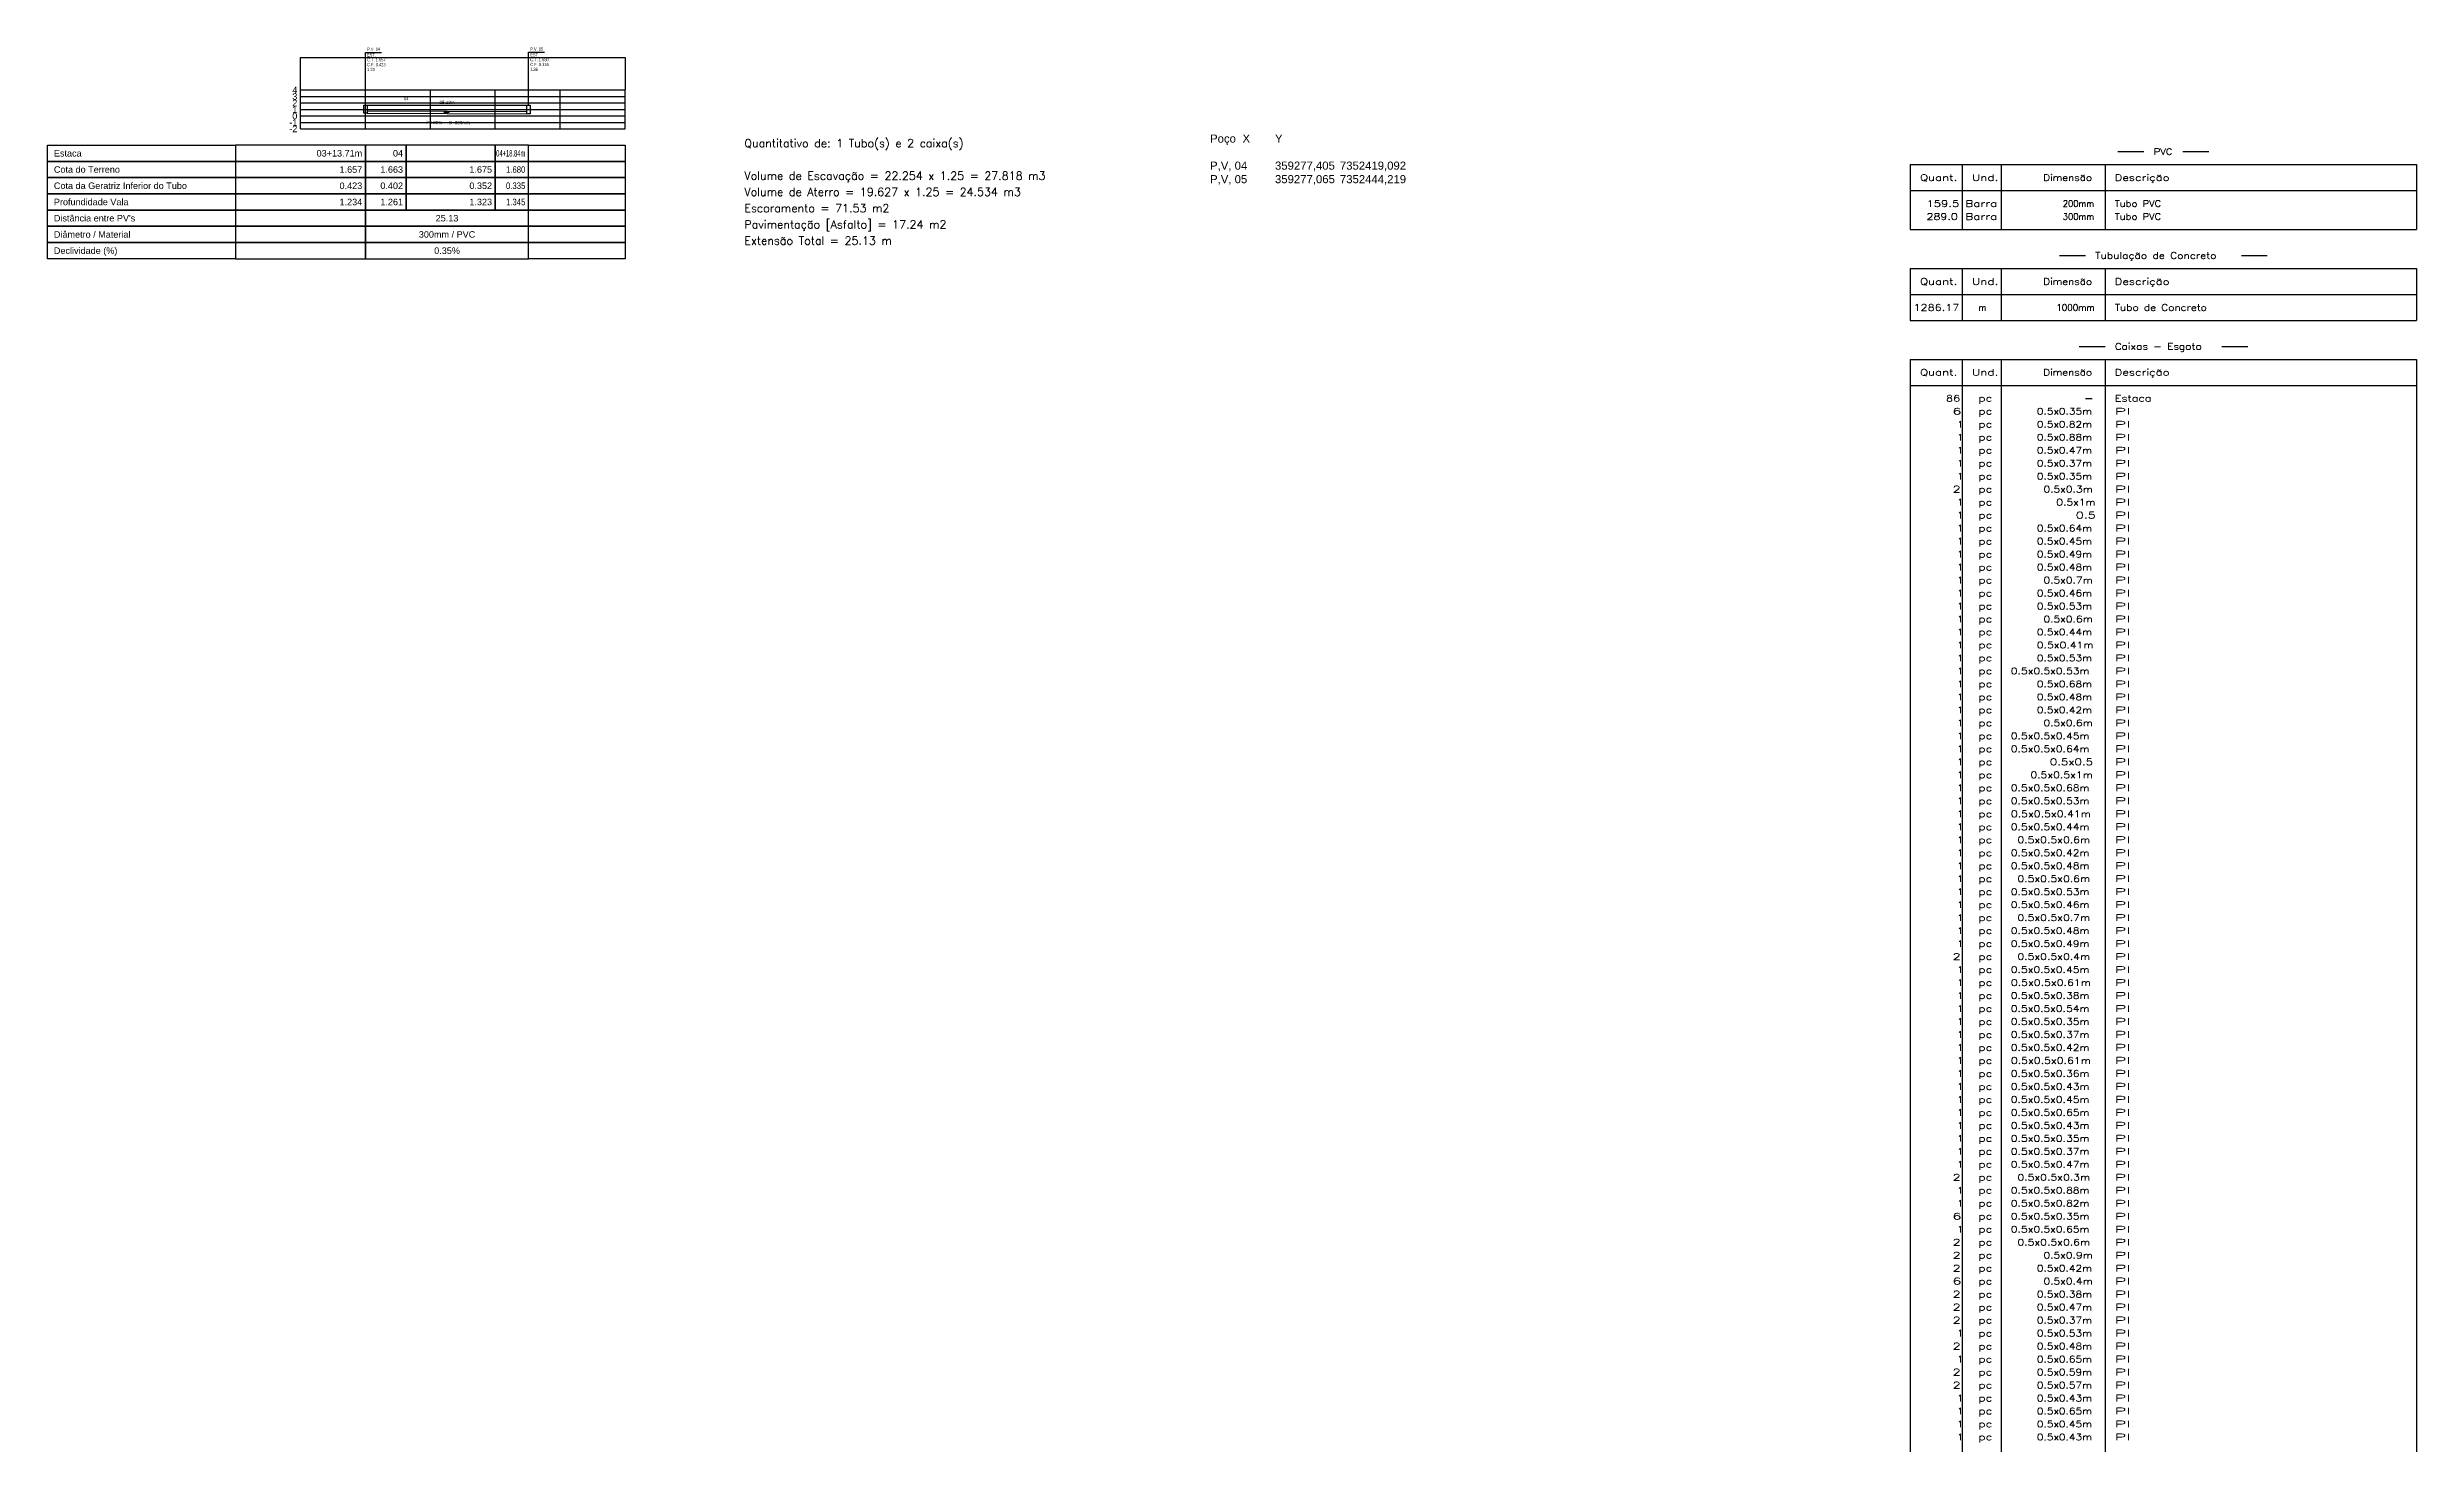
# Model space of a CAD drawing. Extents: x -160 to 364724, y -100 to 7353297.
# Drawn here: x 360094.5 to 360459.5, y 7344660.3 to 7344875.6 of the extents above; entities that cross this region are included whole.
import ezdxf
from ezdxf.enums import TextEntityAlignment as Align

# ---------------------------------------------------------------- set-up
doc = ezdxf.new("R2010")
doc.units = 0
doc.header["$LTSCALE"] = 5
for name, color, linetype in [('LISTAGEM_LINHA', 7, 'Continuous'), ('LISTAGEM_TEXTO', 7, 'Continuous'), ('PS_IND_COMPRIMENTO', 7, 'Continuous'), ('PS_IND_DIAMETRO', 7, 'Continuous'), ('PS_IND_FLUXO', 3, 'Continuous'), ('PS_IND_INCLINACAO', 7, 'Continuous'), ('PS_PERFIL_CAIXAS', 7, 'Continuous'), ('PS_PERFIL_COTA_LIN', 7, 'Continuous'), ('PS_PERFIL_COTA_TXT', 5, 'Continuous'), ('PS_PERFIL_GRADE', 8, 'Continuous'), ('PS_PERFIL_TERRENO', 3, 'Continuous'), ('PS_PERFIL_TUBO', 7, 'Continuous'), ('PS_PONTOS_IDENTIFICACAO_LIN', 7, 'Continuous'), ('PS_PONTOS_IDENTIFICACAO_TXT', 7, 'Continuous')]:
    doc.layers.add(name, color=color, linetype=linetype)
doc.styles.add('ROMANS', font='ROMANS.shx', dxfattribs={"height": 2})
doc.styles.get("Standard").update_dxf_attribs({"font": 'arial.ttf'})

# ---------------------------------------------------------------- blocks, each defined once
blk = doc.blocks.new('*U764')
at = {"layer": 'PS_PERFIL_GRADE', "linetype": 'Continuous'}
for p, q in [((0, 0), (0, 6)), ((0, 6), (50, 6)), ((0, 5), (50, 5)), ((0, 4), (50, 4)), ((10, 0), (10, 6)), ((20, 0), (20, 6)), ((30, 0), (30, 6)), ((40, 0), (40, 6)), ((50, 0), (50, 6)), ((0, 3), (50, 3)), ((0, 2), (50, 2)), ((0, 1), (50, 1)), ((0, 0), (50, 0))]:
    blk.add_line(p, q, dxfattribs=at)
blk.add_lwpolyline([(0, 6), (0, 11), (50, 11), (50, 6)], dxfattribs=at)
at = {"layer": 'PS_PERFIL_GRADE'}
for s, p in [('4', (-0.5, 6)), ('3', (-0.5, 5)), ('2', (-0.5, 4)), ('-1', (-0.5, 1)), ('-2', (-0.5, 0)), ('0', (-0.5, 2)), ('1', (-0.5, 3))]:
    blk.add_text(s, height=1, dxfattribs=at).set_placement(p, align=Align.MIDDLE_RIGHT)

msp = doc.modelspace()

# ---------------------------------------------------------------- linework, layer by layer
at = {"layer": 'LISTAGEM_LINHA'}
for p, q in [((360413.509, 7344859.489), (360417.509, 7344859.489)), ((360423.509, 7344859.489), (360427.509, 7344859.489)), ((360381.509, 7344857.489), (360459.509, 7344857.489)), ((360381.509, 7344857.489), (360381.509, 7344847.49)), ((360389.509, 7344857.489), (360389.509, 7344847.49)), ((360395.509, 7344857.489), (360395.509, 7344847.49)), ((360411.509, 7344857.489), (360411.509, 7344847.49)), ((360459.509, 7344857.489), (360459.509, 7344847.49)), ((360381.509, 7344853.489), (360459.509, 7344853.489)), ((360381.509, 7344847.489), (360459.509, 7344847.489)), ((360404.509, 7344843.489), (360408.509, 7344843.489)), ((360432.509, 7344843.489), (360436.509, 7344843.489)), ((360381.509, 7344841.489), (360459.509, 7344841.489)), ((360381.509, 7344841.489), (360381.509, 7344833.49)), ((360389.509, 7344841.489), (360389.509, 7344833.49)), ((360395.509, 7344841.489), (360395.509, 7344833.49)), ((360411.509, 7344841.489), (360411.509, 7344833.49)), ((360459.509, 7344841.489), (360459.509, 7344833.49)), ((360381.509, 7344837.489), (360459.509, 7344837.489)), ((360381.509, 7344833.489), (360459.509, 7344833.489)), ((360407.509, 7344829.489), (360411.509, 7344829.489)), ((360429.509, 7344829.489), (360433.509, 7344829.489)), ((360381.509, 7344827.489), (360459.509, 7344827.489)), ((360381.509, 7344827.489), (360381.509, 7344509.49)), ((360389.509, 7344827.489), (360389.509, 7344509.49)), ((360395.509, 7344827.489), (360395.509, 7344509.49)), ((360411.509, 7344827.489), (360411.509, 7344509.49)), ((360459.509, 7344827.489), (360459.509, 7344509.49)), ((360381.509, 7344823.489), (360459.509, 7344823.489)), ((360408.509, 7344821.489), (360409.509, 7344821.489))]:
    msp.add_line(p, q, dxfattribs=at)
at = {"layer": 'PS_IND_FLUXO'}
msp.add_lwpolyline([(360155.609, 7344865.52, 0.5, 0, 0), (360156.609, 7344865.517, 0, 0, 0)], format="xyseb", dxfattribs=at)
at = {"layer": 'PS_PERFIL_CAIXAS', "linetype": 'Continuous'}
for points in [[(360143.295, 7344866.646), (360143.795, 7344866.646), (360143.795, 7344865.413), (360143.295, 7344865.413)], [(360168.424, 7344866.669), (360168.924, 7344866.669), (360168.924, 7344865.305), (360168.424, 7344865.305)]]:
    msp.add_lwpolyline(points, close=True, dxfattribs=at)
at = {"layer": 'PS_PERFIL_COTA_LIN', "linetype": 'Continuous'}
for points in [[(360123.545, 7344860.489), (360123.545, 7344857.989), (360094.545, 7344857.989), (360094.545, 7344860.489)], [(360123.545, 7344857.989), (360123.545, 7344855.489), (360094.545, 7344855.489), (360094.545, 7344857.989)], [(360123.545, 7344860.489), (360123.545, 7344857.989), (360143.545, 7344857.989), (360143.545, 7344860.489)], [(360123.545, 7344857.989), (360123.545, 7344855.489), (360143.545, 7344855.489), (360143.545, 7344857.989)], [(360143.545, 7344860.489), (360143.545, 7344857.989), (360149.831, 7344857.989), (360149.831, 7344860.489)], [(360143.545, 7344857.989), (360143.545, 7344855.489), (360149.831, 7344855.489), (360149.831, 7344857.989)], [(360149.831, 7344860.489), (360149.831, 7344857.989), (360163.545, 7344857.989), (360163.545, 7344860.489)], [(360149.831, 7344857.989), (360149.831, 7344855.489), (360163.545, 7344855.489), (360163.545, 7344857.989)], [(360163.545, 7344860.489), (360163.545, 7344857.989), (360168.674, 7344857.989), (360168.674, 7344860.489)], [(360163.545, 7344857.989), (360163.545, 7344855.489), (360168.674, 7344855.489), (360168.674, 7344857.989)], [(360183.545, 7344860.489), (360183.545, 7344857.989), (360168.674, 7344857.989), (360168.674, 7344860.489)], [(360183.545, 7344857.989), (360183.545, 7344855.489), (360168.674, 7344855.489), (360168.674, 7344857.989)], [(360123.545, 7344855.489), (360123.545, 7344852.989), (360094.545, 7344852.989), (360094.545, 7344855.489)], [(360123.545, 7344855.489), (360123.545, 7344852.989), (360143.545, 7344852.989), (360143.545, 7344855.489)], [(360143.545, 7344855.489), (360143.545, 7344852.989), (360149.831, 7344852.989), (360149.831, 7344855.489)], [(360149.831, 7344855.489), (360149.831, 7344852.989), (360163.545, 7344852.989), (360163.545, 7344855.489)], [(360163.545, 7344855.489), (360163.545, 7344852.989), (360168.674, 7344852.989), (360168.674, 7344855.489)], [(360183.545, 7344855.489), (360183.545, 7344852.989), (360168.674, 7344852.989), (360168.674, 7344855.489)], [(360123.545, 7344852.989), (360123.545, 7344850.489), (360094.545, 7344850.489), (360094.545, 7344852.989)], [(360123.545, 7344852.989), (360123.545, 7344850.489), (360143.545, 7344850.489), (360143.545, 7344852.989)], [(360143.545, 7344852.989), (360143.545, 7344850.489), (360149.831, 7344850.489), (360149.831, 7344852.989)], [(360149.831, 7344852.989), (360149.831, 7344850.489), (360163.545, 7344850.489), (360163.545, 7344852.989)], [(360163.545, 7344852.989), (360163.545, 7344850.489), (360168.674, 7344850.489), (360168.674, 7344852.989)], [(360183.545, 7344852.989), (360183.545, 7344850.489), (360168.674, 7344850.489), (360168.674, 7344852.989)], [(360123.545, 7344850.489), (360123.545, 7344847.989), (360094.545, 7344847.989), (360094.545, 7344850.489)], [(360123.545, 7344847.989), (360123.545, 7344845.489), (360094.545, 7344845.489), (360094.545, 7344847.989)], [(360123.545, 7344850.489), (360123.545, 7344847.989), (360143.545, 7344847.989), (360143.545, 7344850.489)], [(360123.545, 7344847.989), (360123.545, 7344845.489), (360143.545, 7344845.489), (360143.545, 7344847.989)], [(360143.545, 7344850.489), (360143.545, 7344847.989), (360168.674, 7344847.989), (360168.674, 7344850.489)], [(360143.545, 7344847.989), (360143.545, 7344845.489), (360168.674, 7344845.489), (360168.674, 7344847.989)], [(360183.545, 7344850.489), (360183.545, 7344847.989), (360168.674, 7344847.989), (360168.674, 7344850.489)], [(360183.545, 7344847.989), (360183.545, 7344845.489), (360168.674, 7344845.489), (360168.674, 7344847.989)], [(360123.545, 7344845.489), (360123.545, 7344842.989), (360094.545, 7344842.989), (360094.545, 7344845.489)], [(360123.545, 7344845.489), (360123.545, 7344842.989), (360143.545, 7344842.989), (360143.545, 7344845.489)], [(360143.545, 7344845.489), (360143.545, 7344842.989), (360168.674, 7344842.989), (360168.674, 7344845.489)], [(360183.545, 7344845.489), (360183.545, 7344842.989), (360168.674, 7344842.989), (360168.674, 7344845.489)]]:
    msp.add_lwpolyline(points, close=True, dxfattribs=at)
for points in [[(360143.545, 7344850.489), (360149.831, 7344850.489)], [(360143.545, 7344847.989), (360149.831, 7344847.989)], [(360143.545, 7344847.989), (360149.831, 7344847.989)], [(360149.831, 7344850.489), (360163.545, 7344850.489)], [(360149.831, 7344847.989), (360163.545, 7344847.989)], [(360149.831, 7344847.989), (360163.545, 7344847.989)], [(360163.545, 7344850.489), (360168.674, 7344850.489)], [(360163.545, 7344847.989), (360168.674, 7344847.989)], [(360163.545, 7344847.989), (360168.674, 7344847.989)], [(360143.545, 7344845.489), (360149.831, 7344845.489)], [(360143.545, 7344845.489), (360149.831, 7344845.489)], [(360149.831, 7344845.489), (360163.545, 7344845.489)], [(360149.831, 7344845.489), (360163.545, 7344845.489)], [(360163.545, 7344845.489), (360168.674, 7344845.489)], [(360163.545, 7344845.489), (360168.674, 7344845.489)], [(360143.545, 7344842.989), (360149.831, 7344842.989)], [(360149.831, 7344842.989), (360163.545, 7344842.989)], [(360163.545, 7344842.989), (360168.674, 7344842.989)]]:
    msp.add_lwpolyline(points, dxfattribs=at)
at = {"layer": 'PS_PERFIL_TERRENO', "linetype": 'Continuous'}
msp.add_lwpolyline([(360143.545, 7344866.646), (360143.545, 7344866.646), (360143.545, 7344866.646), (360149.831, 7344866.652), (360149.831, 7344866.652), (360168.674, 7344866.669), (360168.674, 7344866.669), (360168.674, 7344866.669)], dxfattribs=at)
at = {"layer": 'PS_PERFIL_TUBO', "linetype": 'Continuous'}
msp.add_lwpolyline([(360143.795, 7344865.413), (360168.424, 7344865.324), (360168.424, 7344865.624), (360143.795, 7344865.713)], close=True, dxfattribs=at)
at = {"layer": 'PS_PONTOS_IDENTIFICACAO_LIN', "linetype": 'Continuous'}
for points in [[(360143.545, 7344866.646), (360143.545, 7344874.771), (360145.995, 7344874.771)], [(360168.674, 7344866.669), (360168.674, 7344874.794), (360171.124, 7344874.794)]]:
    msp.add_lwpolyline(points, dxfattribs=at)

# ---------------------------------------------------------------- block references
at = {"layer": 'PS_PERFIL_GRADE'}
msp.add_blockref('*U764', (360133.545, 7344862.989), dxfattribs=at)

# ---------------------------------------------------------------- texts
at = {"layer": 'LISTAGEM_TEXTO', "color": 7, "style": 'ROMANS'}
for s, p in [('Quantitativo de: 1 Tubo(s) e 2 caixa(s)', (360201.911, 7344860.158)), ('Volume de Escavação = 22.254 x 1.25 = 27.818 m3', (360201.911, 7344855.158)), ('Volume de Aterro = 19.627 x 1.25 = 24.534 m3', (360201.911, 7344852.658)), ('Escoramento = 71.53 m2', (360201.911, 7344850.158)), ('Pavimentação [Asfalto] = 17.24 m2', (360201.911, 7344847.658)), ('Extensão Total = 25.13 m', (360201.911, 7344845.158))]:
    msp.add_text(s, height=1.25, dxfattribs=at).set_placement(p)
at = {"layer": 'LISTAGEM_TEXTO', "style": 'ROMANS'}
for s, width, p in [('PVC', 1.125, (360419.009, 7344858.989)), ('Quant.', 1.326316, (360383.009, 7344854.989)), ('Und.', 1.354839, (360391.009, 7344854.989)), ('Dimensão', 1.158621, (360402.009, 7344854.989)), ('Descrição', 1.303448, (360413.009, 7344854.989)), ('159.5', 1.3125, (360384.009, 7344850.989)), ('Barra', 1.346154, (360390.009, 7344850.989)), ('200mm', 0.9375, (360405.009, 7344850.989)), ('Tubo PVC', 1.12, (360413.009, 7344850.989)), ('289.0', 1.25, (360384.009, 7344848.989)), ('Barra', 1.346154, (360390.009, 7344848.989)), ('300mm', 0.9375, (360405.009, 7344848.989)), ('Tubo PVC', 1.12, (360413.009, 7344848.989)), ('Tubulação de Concreto', 1.19837, (360410.009, 7344842.989)), ('Quant.', 1.326316, (360383.009, 7344838.989)), ('Und.', 1.354839, (360391.009, 7344838.989)), ('Dimensão', 1.158621, (360402.009, 7344838.989)), ('Descrição', 1.303448, (360413.009, 7344838.989)), ('1286.17', 1.267241, (360382.009, 7344834.989)), ('m', 0.954545, (360392.009, 7344834.989)), ('1000mm', 0.984375, (360404.009, 7344834.989)), ('Tubo de Concreto', 1.178947, (360413.009, 7344834.989)), ('Caixas - Esgoto', 1.184211, (360413.009, 7344828.989)), ('Quant.', 1.326316, (360383.009, 7344824.989)), ('Und.', 1.354839, (360391.009, 7344824.989)), ('Dimensão', 1.158621, (360402.009, 7344824.989)), ('Descrição', 1.303448, (360413.009, 7344824.989)), ('86', 1.272727, (360387.009, 7344820.989)), ('pc', 1.354839, (360392.009, 7344820.989)), ('Estaca', 1.272727, (360413.009, 7344820.989)), ('6', 1.615385, (360388.009, 7344818.989)), ('pc', 1.354839, (360392.009, 7344818.989)), ('0.5x0.35m', 1.188679, (360401.009, 7344818.989)), ('0.5x0.82m', 1.188679, (360401.009, 7344816.989)), ('PI', 2, (360413.009, 7344818.989)), ('PI', 2, (360413.009, 7344816.989)), ('pc', 1.354839, (360392.009, 7344816.989)), ('pc', 1.354839, (360392.009, 7344814.989)), ('0.5x0.88m', 1.188679, (360401.009, 7344814.989)), ('PI', 2, (360413.009, 7344814.989)), ('pc', 1.354839, (360392.009, 7344812.989)), ('pc', 1.354839, (360392.009, 7344810.989)), ('0.5x0.47m', 1.188679, (360401.009, 7344812.989)), ('0.5x0.37m', 1.188679, (360401.009, 7344810.989)), ('PI', 2, (360413.009, 7344812.989)), ('PI', 2, (360413.009, 7344810.989)), ('2', 1.5, (360388.009, 7344806.989)), ('pc', 1.354839, (360392.009, 7344808.989)), ('pc', 1.354839, (360392.009, 7344806.989)), ('0.5x0.35m', 1.188679, (360401.009, 7344808.989)), ('0.5x0.3m', 1.208633, (360402.009, 7344806.989)), ('PI', 2, (360413.009, 7344808.989)), ('PI', 2, (360413.009, 7344806.989)), ('pc', 1.354839, (360392.009, 7344804.989)), ('pc', 1.354839, (360392.009, 7344802.989)), ('0.5x1m', 1.2, (360404.009, 7344804.989)), ('0.5', 1.431818, (360407.009, 7344802.989)), ('PI', 2, (360413.009, 7344804.989)), ('PI', 2, (360413.009, 7344802.989)), ('pc', 1.354839, (360392.009, 7344800.989)), ('pc', 1.354839, (360392.009, 7344798.989)), ('0.5x0.64m', 1.188679, (360401.009, 7344800.989)), ('0.5x0.45m', 1.188679, (360401.009, 7344798.989)), ('PI', 2, (360413.009, 7344800.989)), ('PI', 2, (360413.009, 7344798.989)), ('pc', 1.354839, (360392.009, 7344796.989)), ('0.5x0.49m', 1.188679, (360401.009, 7344796.989)), ('0.5x0.48m', 1.188679, (360401.009, 7344794.989)), ('PI', 2, (360413.009, 7344796.989)), ('PI', 2, (360413.009, 7344794.989)), ('pc', 1.354839, (360392.009, 7344794.989)), ('pc', 1.354839, (360392.009, 7344792.989)), ('0.5x0.7m', 1.208633, (360402.009, 7344792.989)), ('PI', 2, (360413.009, 7344792.989)), ('pc', 1.354839, (360392.009, 7344790.989)), ('pc', 1.354839, (360392.009, 7344788.989)), ('0.5x0.46m', 1.188679, (360401.009, 7344790.989)), ('0.5x0.53m', 1.188679, (360401.009, 7344788.989)), ('PI', 2, (360413.009, 7344790.989)), ('PI', 2, (360413.009, 7344788.989)), ('pc', 1.354839, (360392.009, 7344786.989)), ('pc', 1.354839, (360392.009, 7344784.989)), ('0.5x0.44m', 1.188679, (360401.009, 7344784.989)), ('0.5x0.6m', 1.208633, (360402.009, 7344786.989)), ('PI', 2, (360413.009, 7344786.989)), ('PI', 2, (360413.009, 7344784.989)), ('pc', 1.354839, (360392.009, 7344782.989)), ('pc', 1.354839, (360392.009, 7344780.989)), ('0.5x0.53m', 1.188679, (360401.009, 7344780.989)), ('0.5x0.41m', 1.219355, (360401.009, 7344782.989)), ('PI', 2, (360413.009, 7344782.989)), ('PI', 2, (360413.009, 7344780.989)), ('pc', 1.354839, (360392.009, 7344778.989)), ('0.5x0.5x0.53m', 1.207965, (360397.009, 7344778.989)), ('0.5x0.68m', 1.188679, (360401.009, 7344776.989)), ('PI', 2, (360413.009, 7344778.989)), ('PI', 2, (360413.009, 7344776.989)), ('pc', 1.354839, (360392.009, 7344776.989)), ('pc', 1.354839, (360392.009, 7344774.989)), ('0.5x0.48m', 1.188679, (360401.009, 7344774.989)), ('PI', 2, (360413.009, 7344774.989)), ('pc', 1.354839, (360392.009, 7344772.989)), ('pc', 1.354839, (360392.009, 7344770.989)), ('0.5x0.42m', 1.188679, (360401.009, 7344772.989)), ('0.5x0.6m', 1.208633, (360402.009, 7344770.989)), ('PI', 2, (360413.009, 7344772.989)), ('PI', 2, (360413.009, 7344770.989)), ('pc', 1.354839, (360392.009, 7344768.989)), ('pc', 1.354839, (360392.009, 7344766.989)), ('0.5x0.5x0.45m', 1.207965, (360397.009, 7344768.989)), ('0.5x0.5x0.64m', 1.207965, (360397.009, 7344766.989)), ('PI', 2, (360413.009, 7344768.989)), ('PI', 2, (360413.009, 7344766.989)), ('pc', 1.354839, (360392.009, 7344764.989)), ('pc', 1.354839, (360392.009, 7344762.989)), ('0.5x0.5x1m', 1.22093, (360400.009, 7344762.989)), ('0.5x0.5', 1.324324, (360403.009, 7344764.989)), ('PI', 2, (360413.009, 7344764.989)), ('PI', 2, (360413.009, 7344762.989)), ('pc', 1.354839, (360392.009, 7344760.989)), ('pc', 1.354839, (360392.009, 7344758.989)), ('0.5x0.5x0.68m', 1.207965, (360397.009, 7344760.989)), ('0.5x0.5x0.53m', 1.207965, (360397.009, 7344758.989)), ('PI', 2, (360413.009, 7344760.989)), ('PI', 2, (360413.009, 7344758.989)), ('pc', 1.354839, (360392.009, 7344756.989)), ('0.5x0.5x0.44m', 1.207965, (360397.009, 7344754.989)), ('0.5x0.5x0.41m', 1.22973, (360397.009, 7344756.989)), ('PI', 2, (360413.009, 7344756.989)), ('PI', 2, (360413.009, 7344754.989)), ('pc', 1.354839, (360392.009, 7344754.989)), ('pc', 1.354839, (360392.009, 7344752.989)), ('0.5x0.5x0.6m', 1.223301, (360398.009, 7344752.989)), ('PI', 2, (360413.009, 7344752.989)), ('pc', 1.354839, (360392.009, 7344750.989)), ('pc', 1.354839, (360392.009, 7344748.989)), ('0.5x0.5x0.42m', 1.207965, (360397.009, 7344750.989)), ('0.5x0.5x0.48m', 1.207965, (360397.009, 7344748.989)), ('PI', 2, (360413.009, 7344750.989)), ('PI', 2, (360413.009, 7344748.989)), ('pc', 1.354839, (360392.009, 7344746.989)), ('pc', 1.354839, (360392.009, 7344744.989)), ('0.5x0.5x0.53m', 1.207965, (360397.009, 7344744.989)), ('0.5x0.5x0.6m', 1.223301, (360398.009, 7344746.989)), ('PI', 2, (360413.009, 7344746.989)), ('PI', 2, (360413.009, 7344744.989)), ('pc', 1.354839, (360392.009, 7344742.989)), ('pc', 1.354839, (360392.009, 7344740.989)), ('0.5x0.5x0.46m', 1.207965, (360397.009, 7344742.989)), ('0.5x0.5x0.7m', 1.223301, (360398.009, 7344740.989)), ('PI', 2, (360413.009, 7344742.989)), ('PI', 2, (360413.009, 7344740.989)), ('pc', 1.354839, (360392.009, 7344738.989)), ('pc', 1.354839, (360392.009, 7344736.989)), ('0.5x0.5x0.48m', 1.207965, (360397.009, 7344738.989)), ('0.5x0.5x0.49m', 1.207965, (360397.009, 7344736.989)), ('PI', 2, (360413.009, 7344738.989)), ('PI', 2, (360413.009, 7344736.989)), ('2', 1.5, (360388.009, 7344734.989)), ('pc', 1.354839, (360392.009, 7344734.989)), ('0.5x0.5x0.45m', 1.207965, (360397.009, 7344732.989)), ('0.5x0.5x0.4m', 1.223301, (360398.009, 7344734.989)), ('PI', 2, (360413.009, 7344734.989)), ('PI', 2, (360413.009, 7344732.989)), ('pc', 1.354839, (360392.009, 7344732.989)), ('pc', 1.354839, (360392.009, 7344730.989)), ('0.5x0.5x0.61m', 1.22973, (360397.009, 7344730.989)), ('PI', 2, (360413.009, 7344730.989)), ('pc', 1.354839, (360392.009, 7344728.989)), ('pc', 1.354839, (360392.009, 7344726.989)), ('0.5x0.5x0.38m', 1.207965, (360397.009, 7344728.989)), ('0.5x0.5x0.54m', 1.207965, (360397.009, 7344726.989)), ('PI', 2, (360413.009, 7344728.989)), ('PI', 2, (360413.009, 7344726.989)), ('pc', 1.354839, (360392.009, 7344724.989)), ('pc', 1.354839, (360392.009, 7344722.989)), ('0.5x0.5x0.35m', 1.207965, (360397.009, 7344724.989)), ('0.5x0.5x0.37m', 1.207965, (360397.009, 7344722.989)), ('PI', 2, (360413.009, 7344724.989)), ('PI', 2, (360413.009, 7344722.989)), ('pc', 1.354839, (360392.009, 7344720.989)), ('pc', 1.354839, (360392.009, 7344718.989)), ('0.5x0.5x0.42m', 1.207965, (360397.009, 7344720.989)), ('0.5x0.5x0.61m', 1.22973, (360397.009, 7344718.989)), ('PI', 2, (360413.009, 7344720.989)), ('PI', 2, (360413.009, 7344718.989)), ('pc', 1.354839, (360392.009, 7344716.989)), ('pc', 1.354839, (360392.009, 7344714.989)), ('0.5x0.5x0.36m', 1.207965, (360397.009, 7344716.989)), ('0.5x0.5x0.43m', 1.207965, (360397.009, 7344714.989)), ('PI', 2, (360413.009, 7344716.989)), ('PI', 2, (360413.009, 7344714.989)), ('pc', 1.354839, (360392.009, 7344712.989)), ('0.5x0.5x0.45m', 1.207965, (360397.009, 7344712.989)), ('PI', 2, (360413.009, 7344712.989)), ('pc', 1.354839, (360392.009, 7344710.989)), ('pc', 1.354839, (360392.009, 7344708.989)), ('0.5x0.5x0.65m', 1.207965, (360397.009, 7344710.989)), ('0.5x0.5x0.43m', 1.207965, (360397.009, 7344708.989)), ('PI', 2, (360413.009, 7344710.989)), ('PI', 2, (360413.009, 7344708.989)), ('pc', 1.354839, (360392.009, 7344706.989)), ('pc', 1.354839, (360392.009, 7344704.989)), ('0.5x0.5x0.35m', 1.207965, (360397.009, 7344706.989)), ('0.5x0.5x0.37m', 1.207965, (360397.009, 7344704.989)), ('PI', 2, (360413.009, 7344706.989)), ('PI', 2, (360413.009, 7344704.989)), ('2', 1.5, (360388.009, 7344700.989)), ('pc', 1.354839, (360392.009, 7344702.989)), ('pc', 1.354839, (360392.009, 7344700.989)), ('0.5x0.5x0.47m', 1.207965, (360397.009, 7344702.989)), ('0.5x0.5x0.3m', 1.223301, (360398.009, 7344700.989)), ('PI', 2, (360413.009, 7344702.989)), ('PI', 2, (360413.009, 7344700.989)), ('pc', 1.354839, (360392.009, 7344698.989)), ('pc', 1.354839, (360392.009, 7344696.989)), ('0.5x0.5x0.88m', 1.207965, (360397.009, 7344698.989)), ('0.5x0.5x0.82m', 1.207965, (360397.009, 7344696.989)), ('PI', 2, (360413.009, 7344698.989)), ('PI', 2, (360413.009, 7344696.989)), ('6', 1.615385, (360388.009, 7344694.989)), ('pc', 1.354839, (360392.009, 7344694.989)), ('0.5x0.5x0.35m', 1.207965, (360397.009, 7344694.989)), ('0.5x0.5x0.65m', 1.207965, (360397.009, 7344692.989)), ('PI', 2, (360413.009, 7344694.989)), ('PI', 2, (360413.009, 7344692.989)), ('2', 1.5, (360388.009, 7344690.989)), ('pc', 1.354839, (360392.009, 7344692.989)), ('pc', 1.354839, (360392.009, 7344690.989)), ('0.5x0.5x0.6m', 1.223301, (360398.009, 7344690.989)), ('PI', 2, (360413.009, 7344690.989)), ('2', 1.5, (360388.009, 7344688.989)), ('2', 1.5, (360388.009, 7344686.989)), ('pc', 1.354839, (360392.009, 7344688.989)), ('pc', 1.354839, (360392.009, 7344686.989)), ('0.5x0.42m', 1.188679, (360401.009, 7344686.989)), ('0.5x0.9m', 1.208633, (360402.009, 7344688.989)), ('PI', 2, (360413.009, 7344688.989)), ('PI', 2, (360413.009, 7344686.989)), ('2', 1.5, (360388.009, 7344682.989)), ('6', 1.615385, (360388.009, 7344684.989)), ('pc', 1.354839, (360392.009, 7344684.989)), ('pc', 1.354839, (360392.009, 7344682.989)), ('0.5x0.38m', 1.188679, (360401.009, 7344682.989)), ('0.5x0.4m', 1.208633, (360402.009, 7344684.989)), ('PI', 2, (360413.009, 7344684.989)), ('PI', 2, (360413.009, 7344682.989)), ('2', 1.5, (360388.009, 7344680.989)), ('2', 1.5, (360388.009, 7344678.989)), ('pc', 1.354839, (360392.009, 7344680.989)), ('pc', 1.354839, (360392.009, 7344678.989)), ('0.5x0.47m', 1.188679, (360401.009, 7344680.989)), ('0.5x0.37m', 1.188679, (360401.009, 7344678.989)), ('PI', 2, (360413.009, 7344680.989)), ('PI', 2, (360413.009, 7344678.989)), ('2', 1.5, (360388.009, 7344674.989)), ('pc', 1.354839, (360392.009, 7344676.989)), ('pc', 1.354839, (360392.009, 7344674.989)), ('0.5x0.53m', 1.188679, (360401.009, 7344676.989)), ('0.5x0.48m', 1.188679, (360401.009, 7344674.989)), ('PI', 2, (360413.009, 7344676.989)), ('PI', 2, (360413.009, 7344674.989)), ('2', 1.5, (360388.009, 7344670.989)), ('pc', 1.354839, (360392.009, 7344672.989)), ('0.5x0.65m', 1.188679, (360401.009, 7344672.989)), ('0.5x0.59m', 1.188679, (360401.009, 7344670.989)), ('PI', 2, (360413.009, 7344672.989)), ('PI', 2, (360413.009, 7344670.989)), ('2', 1.5, (360388.009, 7344668.989)), ('pc', 1.354839, (360392.009, 7344670.989)), ('pc', 1.354839, (360392.009, 7344668.989)), ('0.5x0.57m', 1.188679, (360401.009, 7344668.989)), ('PI', 2, (360413.009, 7344668.989)), ('pc', 1.354839, (360392.009, 7344666.989)), ('pc', 1.354839, (360392.009, 7344664.989)), ('0.5x0.43m', 1.188679, (360401.009, 7344666.989)), ('0.5x0.65m', 1.188679, (360401.009, 7344664.989)), ('PI', 2, (360413.009, 7344666.989)), ('PI', 2, (360413.009, 7344664.989)), ('pc', 1.354839, (360392.009, 7344662.989)), ('pc', 1.354839, (360392.009, 7344660.989)), ('0.5x0.45m', 1.188679, (360401.009, 7344662.989)), ('0.5x0.43m', 1.188679, (360401.009, 7344660.989)), ('PI', 2, (360413.009, 7344662.989)), ('PI', 2, (360413.009, 7344660.989))]:
    msp.add_text(s, height=1, dxfattribs=dict(at, width=width)).set_placement(p)
for p in [(360388.771, 7344816.989), (360388.771, 7344814.989), (360388.771, 7344812.989), (360388.771, 7344810.989), (360388.771, 7344808.989), (360388.771, 7344804.989), (360388.771, 7344802.989), (360388.771, 7344800.989), (360388.771, 7344798.989), (360388.771, 7344796.989), (360388.771, 7344794.989), (360388.771, 7344792.989), (360388.771, 7344790.989), (360388.771, 7344788.989), (360388.771, 7344786.989), (360388.771, 7344784.989), (360388.771, 7344782.989), (360388.771, 7344780.989), (360388.771, 7344778.989), (360388.771, 7344776.989), (360388.771, 7344774.989), (360388.771, 7344772.989), (360388.771, 7344770.989), (360388.771, 7344768.989), (360388.771, 7344766.989), (360388.771, 7344764.989), (360388.771, 7344762.989), (360388.771, 7344760.989), (360388.771, 7344758.989), (360388.771, 7344756.989), (360388.771, 7344754.989), (360388.771, 7344752.989), (360388.771, 7344750.989), (360388.771, 7344748.989), (360388.771, 7344746.989), (360388.771, 7344744.989), (360388.771, 7344742.989), (360388.771, 7344740.989), (360388.771, 7344738.989), (360388.771, 7344736.989), (360388.771, 7344732.989), (360388.771, 7344730.989), (360388.771, 7344728.989), (360388.771, 7344726.989), (360388.771, 7344724.989), (360388.771, 7344722.989), (360388.771, 7344720.989), (360388.771, 7344718.989), (360388.771, 7344716.989), (360388.771, 7344714.989), (360388.771, 7344712.989), (360388.771, 7344710.989), (360388.771, 7344708.989), (360388.771, 7344706.989), (360388.771, 7344704.989), (360388.771, 7344702.989), (360388.771, 7344698.989), (360388.771, 7344696.989), (360388.771, 7344692.989), (360388.771, 7344676.989), (360388.771, 7344672.989), (360388.771, 7344666.989), (360388.771, 7344664.989), (360388.771, 7344662.989), (360388.771, 7344660.989)]:
    msp.add_text('1', height=1, dxfattribs=at).set_placement(p)
at = {"layer": 'LISTAGEM_TEXTO', "insert": (360273.65, 7344862.131), "char_height": 1.25, "width": 31.53939, "attachment_point": 1}
msp.add_mtext('Poço^IX^IY\\P^I^I\\PP,V, 04^I359277,405^I7352419,092\\PP,V, 05^I359277,065^I7352444,219\\P', dxfattribs=at)
at = {"layer": 'PS_IND_COMPRIMENTO', "width": 0.8}
msp.add_text('25.13m', height=0.5, rotation=359.79459, dxfattribs=at).set_placement((360156.115, 7344867.069), align=Align.MIDDLE_CENTER)
at = {"layer": 'PS_IND_DIAMETRO', "width": 0.8}
msp.add_text('D=300mm', height=0.5, rotation=359.79459, dxfattribs=at).set_placement((360158.004, 7344863.962), align=Align.MIDDLE_CENTER)
at = {"layer": 'PS_IND_INCLINACAO', "width": 0.8}
msp.add_text('i=0.35%', height=0.5, rotation=359.79459, dxfattribs=at).set_placement((360154.104, 7344863.976), align=Align.MIDDLE_CENTER)
at = {"layer": 'PS_PERFIL_COTA_TXT'}
for s, p in [('Estaca', (360095.545, 7344859.239)), ('Cota do Terreno', (360095.545, 7344856.739)), ('Cota da Geratriz Inferior do Tubo', (360095.545, 7344854.239)), ('Profundidade Vala', (360095.545, 7344851.739)), ("Distância entre PV's", (360095.545, 7344849.239)), ('Diâmetro / Material', (360095.545, 7344846.739)), ('Declividade (%)', (360095.545, 7344844.239))]:
    msp.add_text(s, height=1, dxfattribs=at).set_placement(p, align=Align.MIDDLE_LEFT)
for s, p in [('03+13.71m', (360143.045, 7344859.239)), ('04', (360149.331, 7344859.239)), ('0.423', (360143.045, 7344854.239)), ('1.657', (360143.045, 7344856.739)), ('0.402', (360149.331, 7344854.239)), ('1.663', (360149.331, 7344856.739)), ('0.352', (360163.045, 7344854.239)), ('1.675', (360163.045, 7344856.739)), ('1.234', (360143.045, 7344851.739)), ('1.261', (360149.331, 7344851.739)), ('1.323', (360163.045, 7344851.739))]:
    msp.add_text(s, height=1, dxfattribs=at).set_placement(p, align=Align.MIDDLE_RIGHT)
for s, width, p in [('04+18.84m', 0.512957, (360168.174, 7344859.239)), ('0.335', 0.854928, (360168.174, 7344854.239)), ('1.680', 0.854928, (360168.174, 7344856.739)), ('1.345', 0.854928, (360168.174, 7344851.739))]:
    msp.add_text(s, height=1, dxfattribs=dict(at, width=width)).set_placement(p, align=Align.MIDDLE_RIGHT)
for s, p in [('300mm / PVC', (360156.109, 7344846.739)), ('25.13', (360156.109, 7344849.239)), ('0.35%', (360156.109, 7344844.239))]:
    msp.add_text(s, height=1, dxfattribs=at).set_placement(p, align=Align.MIDDLE_CENTER)
at = {"layer": 'PS_PONTOS_IDENTIFICACAO_TXT', "width": 0.7}
for s, p in [('C.T. 1.657', (360143.795, 7344873.396)), ('C.F. 0.423', (360143.795, 7344872.646)), ('P.V. 04', (360143.795, 7344875.021)), ('EST. ', (360143.795, 7344874.146)), ('C.T. 1.680', (360168.924, 7344873.419)), ('C.F. 0.316', (360168.924, 7344872.669)), ('P.V. 05', (360168.924, 7344875.044)), ('EST. ', (360168.924, 7344874.169)), ('1.23', (360143.795, 7344871.896)), ('1.36', (360168.924, 7344871.919))]:
    msp.add_text(s, height=0.5, dxfattribs=at).set_placement(p)
msp.add_text('04', height=0.5, dxfattribs=at).set_placement((360149.831, 7344867.402), align=Align.CENTER)

doc.saveas('drawing.dxf')
